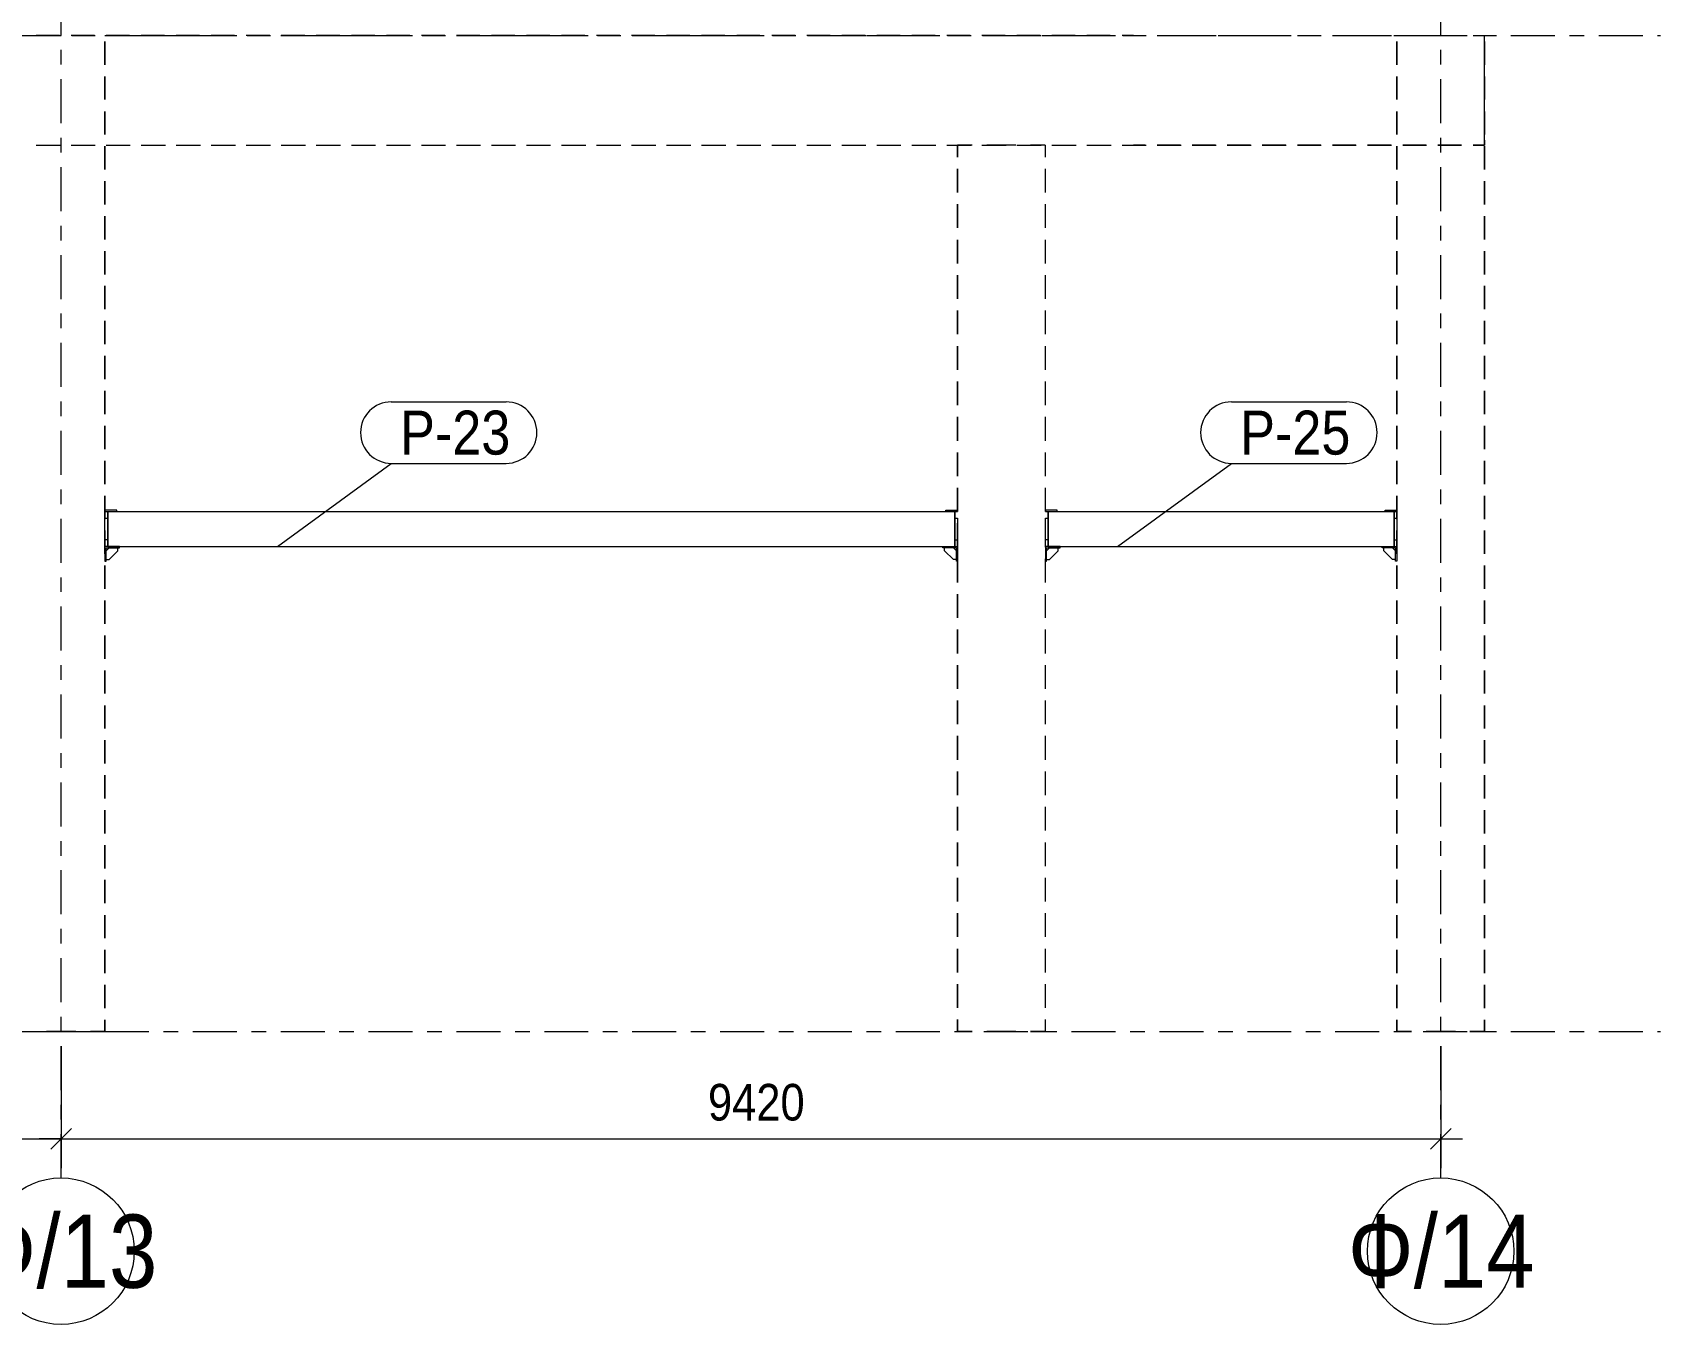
# Model space of a CAD drawing. Header units: millimetres. Extents: x -423 to 766, y -621 to 220.
# Drawn here: x 273.7 to 384.8, y -20 to 68.2 of the extents above; entities that cross this region are included whole.
import ezdxf

# ---------------------------------------------------------------- set-up
doc = ezdxf.new("R2010")
doc.units = ezdxf.units.MM
doc.linetypes.add('XKITLINE00', pattern=[0])
doc.linetypes.add('XKITLINE03', pattern=[6, 3, -1, 1, -1])
for name, color, linetype, lineweight in [('Part', 2, 'Continuous', 0), ('PartMark', 3, 'Continuous', 0), ('ReferenceModel', 1, 'Continuous', 0), ('S-GRID', 1, 'Continuous', 0), ('Z-DIMENSIONS', 1, 'Continuous', 0)]:
    doc.layers.add(name, color=color, linetype=linetype, lineweight=lineweight)
doc.styles.add('GOST type A', font='ARIAL.TTF')

msp = doc.modelspace()

# ---------------------------------------------------------------- linework, layer by layer
at = {"layer": 'Part', "linetype": 'XKITLINE00', "lineweight": 0}
for p, q in [((279.41, 35.58), (278.61, 35.58)), ((278.61, 35.58), (278.61, 35.5)), ((279.41, 35.5), (279.41, 35.58)), ((336.02, 35.5), (336.02, 35.58)), ((336.02, 35.58), (336.82, 35.58)), ((336.82, 35.5), (336.82, 35.58)), ((343.62, 35.58), (342.82, 35.58)), ((342.82, 35.58), (342.82, 35.5)), ((343.62, 35.5), (343.62, 35.58)), ((366.01, 35.5), (366.01, 35.58)), ((366.01, 35.58), (366.81, 35.58)), ((366.81, 35.5), (366.81, 35.58)), ((278.61, 35.5), (278.81, 35.5)), ((278.61, 35.05), (278.77, 35.05)), ((278.61, 33.55), (278.61, 35.05)), ((278.77, 35.46), (278.77, 33.14)), ((278.77, 35.46), (278.81, 35.46)), ((278.81, 35.5), (278.81, 33.1)), ((278.81, 35.5), (336.62, 35.5)), ((336.62, 35.5), (336.82, 35.5)), ((336.62, 35.5), (336.62, 33.1)), ((336.66, 35.46), (336.62, 35.46)), ((336.66, 33.14), (336.66, 35.46)), ((336.66, 35.05), (336.82, 35.05)), ((336.82, 35.05), (336.82, 33.55)), ((342.82, 35.5), (343.02, 35.5)), ((342.82, 35.05), (342.98, 35.05)), ((342.82, 33.55), (342.82, 35.05)), ((342.98, 35.46), (342.98, 33.14)), ((342.98, 35.46), (343.02, 35.46)), ((343.02, 35.5), (343.02, 33.1)), ((343.02, 35.5), (366.61, 35.5)), ((366.61, 35.5), (366.61, 33.1)), ((366.61, 35.5), (366.81, 35.5)), ((366.65, 35.46), (366.61, 35.46)), ((366.65, 33.14), (366.65, 35.46)), ((366.65, 35.05), (366.81, 35.05)), ((366.81, 35.05), (366.81, 33.55)), ((278.77, 33.55), (278.61, 33.55)), ((336.66, 33.55), (336.82, 33.55)), ((342.98, 33.55), (342.82, 33.55)), ((366.65, 33.55), (366.81, 33.55)), ((278.61, 33.1), (278.61, 32.1)), ((279.61, 33.1), (278.61, 33.1)), ((278.69, 32.82), (278.89, 33.02)), ((278.69, 32.1), (278.69, 33.02)), ((278.69, 33.02), (279.61, 33.02)), ((278.77, 33.14), (278.81, 33.14)), ((278.81, 33.1), (336.62, 33.1)), ((278.89, 32.22), (279.49, 32.82)), ((279.49, 32.82), (279.49, 33.02)), ((279.61, 33.02), (279.61, 33.1)), ((335.82, 33.02), (335.82, 33.1)), ((335.82, 33.1), (336.82, 33.1)), ((336.74, 33.02), (335.82, 33.02)), ((335.94, 32.82), (335.94, 33.02)), ((336.54, 32.22), (335.94, 32.82)), ((336.74, 32.82), (336.54, 33.02)), ((336.62, 33.14), (336.66, 33.14)), ((336.74, 32.1), (336.74, 33.02)), ((336.82, 33.1), (336.82, 32.1)), ((342.82, 33.1), (342.82, 32.1)), ((343.82, 33.1), (342.82, 33.1)), ((342.9, 32.1), (342.9, 33.02)), ((342.9, 33.02), (343.82, 33.02)), ((342.9, 32.82), (343.1, 33.02)), ((342.98, 33.14), (343.02, 33.14)), ((343.02, 33.1), (366.61, 33.1)), ((343.1, 32.22), (343.7, 32.82)), ((343.7, 32.82), (343.7, 33.02)), ((343.82, 33.02), (343.82, 33.1)), ((365.81, 33.02), (365.81, 33.1)), ((365.81, 33.1), (366.81, 33.1)), ((366.73, 33.02), (365.81, 33.02)), ((365.93, 32.82), (365.93, 33.02)), ((366.53, 32.22), (365.93, 32.82)), ((366.73, 32.82), (366.53, 33.02)), ((366.61, 33.14), (366.65, 33.14)), ((366.73, 32.1), (366.73, 33.02)), ((366.81, 33.1), (366.81, 32.1)), ((278.61, 32.1), (278.69, 32.1)), ((278.69, 32.22), (278.89, 32.22)), ((336.74, 32.22), (336.54, 32.22)), ((336.82, 32.1), (336.74, 32.1)), ((342.82, 32.1), (342.9, 32.1)), ((342.9, 32.22), (343.1, 32.22)), ((366.73, 32.22), (366.53, 32.22)), ((366.81, 32.1), (366.73, 32.1))]:
    msp.add_line(p, q, dxfattribs=at)
at = {"layer": 'PartMark', "linetype": 'XKITLINE00', "lineweight": 0}
for p, q in [((298.16, 42.98), (306, 42.98)), ((355.52, 42.98), (363.37, 42.98)), ((290.38, 33.1), (298.16, 38.78)), ((298.16, 38.78), (306, 38.78)), ((347.75, 33.1), (355.52, 38.78)), ((355.52, 38.78), (363.37, 38.78))]:
    msp.add_line(p, q, dxfattribs=at)
for centre, start, end in [((298.16, 40.88), 90, 270), ((306, 40.88), 270, 90), ((355.52, 40.88), 90, 270), ((363.37, 40.88), 270, 90)]:
    msp.add_arc(centre, 2.1, start, end, dxfattribs=at)
at = {"layer": 'ReferenceModel', "linetype": 'XKITLINE00', "lineweight": 0}
for p, q in [((275.51, 68), (273.91, 68)), ((273.96, 68), (275.55, 68)), ((277.9, 68), (276.3, 68)), ((276.35, 68), (277.95, 68)), ((280.29, 68), (278.7, 68)), ((278.74, 68), (280.34, 68)), ((282.68, 68), (281.09, 68)), ((281.14, 68), (282.73, 68)), ((285.07, 68), (283.48, 68)), ((283.53, 68), (285.12, 68)), ((287.46, 68), (285.87, 68)), ((285.92, 68), (287.51, 68)), ((289.86, 68), (288.26, 68)), ((288.31, 68), (289.9, 68)), ((292.25, 68), (290.65, 68)), ((290.7, 68), (292.3, 68)), ((294.64, 68), (293.04, 68)), ((293.09, 68), (294.69, 68)), ((297.03, 68), (295.44, 68)), ((295.48, 68), (297.08, 68)), ((299.42, 68), (297.83, 68)), ((297.88, 68), (299.47, 68)), ((301.81, 68), (300.22, 68)), ((300.27, 68), (301.86, 68)), ((304.2, 68), (302.61, 68)), ((302.66, 68), (304.25, 68)), ((306.59, 68), (305, 68)), ((305.05, 68), (306.65, 68)), ((308.99, 68), (307.39, 68)), ((307.44, 68), (309.04, 68)), ((311.38, 68), (309.78, 68)), ((309.83, 68), (311.43, 68)), ((313.77, 68), (312.17, 68)), ((312.23, 68), (313.82, 68)), ((316.16, 68), (314.57, 68)), ((314.62, 68), (316.21, 68)), ((318.55, 68), (316.96, 68)), ((317.01, 68), (318.6, 68)), ((320.94, 68), (319.35, 68)), ((319.4, 68), (321, 68)), ((323.33, 68), (321.74, 68)), ((321.79, 68), (323.39, 68)), ((325.73, 68), (324.13, 68)), ((324.18, 68), (325.78, 68)), ((328.12, 68), (326.52, 68)), ((326.58, 68), (328.17, 68)), ((330.51, 68), (328.91, 68)), ((328.97, 68), (330.56, 68)), ((332.9, 68), (331.31, 68)), ((331.36, 68), (332.95, 68)), ((335.29, 68), (333.7, 68)), ((333.75, 68), (335.35, 68)), ((337.68, 68), (336.09, 68)), ((336.14, 68), (337.74, 68)), ((340.07, 68), (338.48, 68)), ((338.53, 68), (340.13, 68)), ((342.47, 68), (340.87, 68)), ((340.93, 68), (342.52, 68)), ((344.86, 68), (343.26, 68)), ((343.32, 68), (344.91, 68)), ((347.25, 68), (345.65, 68)), ((345.71, 68), (347.3, 68)), ((348.84, 68), (348.05, 68)), ((348.1, 68), (349.7, 68)), ((348.84, 68), (349.64, 68)), ((348.84, 68), (349.64, 68)), ((350.44, 68), (352.04, 68)), ((350.44, 68), (352.04, 68)), ((350.49, 68), (352.09, 68)), ((352.84, 68), (354.43, 68)), ((352.84, 68), (354.44, 68)), ((352.88, 68), (354.48, 68)), ((355.23, 68), (356.83, 68)), ((355.23, 68), (356.83, 68)), ((355.28, 68), (356.87, 68)), ((357.63, 68), (359.23, 68)), ((357.63, 68), (359.23, 68)), ((357.67, 68), (359.26, 68)), ((360.03, 68), (361.63, 68)), ((360.03, 68), (361.63, 68)), ((360.06, 68), (361.65, 68)), ((362.43, 68), (364.02, 68)), ((362.43, 68), (364.02, 68)), ((362.45, 68), (364.04, 68)), ((364.82, 68), (366.42, 68)), ((364.82, 68), (366.42, 68)), ((364.84, 68), (366.44, 68)), ((367.22, 68), (368.82, 68)), ((367.22, 68), (368.82, 68)), ((367.23, 68), (368.83, 68)), ((369.62, 68), (371.22, 68)), ((369.62, 68), (371.22, 68)), ((369.63, 68), (371.22, 68)), ((372.02, 68), (372.81, 68)), ((372.02, 68), (372.81, 68)), ((372.02, 68), (372.81, 68)), ((372.81, 67.17), (372.81, 68)), ((372.81, 67.21), (372.81, 68)), ((278.61, 67.58), (278.61, 65.99)), ((278.61, 65.99), (278.61, 67.58)), ((278.61, 67.58), (278.61, 65.99)), ((366.81, 67.58), (366.81, 65.99)), ((366.81, 65.99), (366.81, 67.58)), ((366.81, 67.58), (366.81, 65.99)), ((372.81, 67.58), (372.81, 65.99)), ((372.81, 65.99), (372.81, 67.58)), ((372.81, 67.58), (372.81, 65.99)), ((372.81, 64.82), (372.81, 66.41)), ((372.81, 64.67), (372.81, 66.33)), ((278.61, 65.2), (278.61, 63.61)), ((278.61, 63.61), (278.61, 65.2)), ((278.61, 65.2), (278.61, 63.61)), ((366.81, 65.2), (366.81, 63.61)), ((366.81, 63.61), (366.81, 65.2)), ((366.81, 65.2), (366.81, 63.61)), ((372.81, 65.2), (372.81, 63.61)), ((372.81, 63.61), (372.81, 65.2)), ((372.81, 65.2), (372.81, 63.61)), ((372.81, 62.44), (372.81, 64.03)), ((372.81, 62.17), (372.81, 63.83)), ((278.61, 62.81), (278.61, 61.22)), ((278.61, 61.22), (278.61, 62.81)), ((278.61, 62.81), (278.61, 61.22)), ((366.81, 62.81), (366.81, 61.22)), ((366.81, 61.22), (366.81, 62.81)), ((366.81, 62.81), (366.81, 61.22)), ((372.81, 62.81), (372.81, 61.22)), ((372.81, 61.22), (372.81, 62.81)), ((372.81, 62.81), (372.81, 61.22)), ((372.81, 60.85), (372.81, 61.64)), ((372.81, 60.5), (372.81, 61.33)), ((273.91, 60.5), (275.51, 60.5)), ((273.96, 60.5), (275.55, 60.5)), ((276.3, 60.5), (277.9, 60.5)), ((276.35, 60.5), (277.95, 60.5)), ((278.61, 60.43), (278.61, 58.84)), ((278.61, 58.84), (278.61, 60.43)), ((278.61, 60.43), (278.61, 58.84)), ((278.7, 60.5), (280.29, 60.5)), ((278.74, 60.5), (280.34, 60.5)), ((281.09, 60.5), (282.68, 60.5)), ((281.14, 60.5), (282.73, 60.5)), ((283.48, 60.5), (285.07, 60.5)), ((283.53, 60.5), (285.12, 60.5)), ((285.87, 60.5), (287.46, 60.5)), ((285.92, 60.5), (287.51, 60.5)), ((288.26, 60.5), (289.86, 60.5)), ((288.31, 60.5), (289.9, 60.5)), ((290.65, 60.5), (292.25, 60.5)), ((290.7, 60.5), (292.3, 60.5)), ((293.04, 60.5), (294.64, 60.5)), ((293.09, 60.5), (294.69, 60.5)), ((295.44, 60.5), (297.03, 60.5)), ((295.48, 60.5), (297.08, 60.5)), ((297.83, 60.5), (299.42, 60.5)), ((297.88, 60.5), (299.47, 60.5)), ((300.22, 60.5), (301.81, 60.5)), ((300.27, 60.5), (301.86, 60.5)), ((302.61, 60.5), (304.2, 60.5)), ((302.66, 60.5), (304.25, 60.5)), ((305, 60.5), (306.59, 60.5)), ((305.05, 60.5), (306.65, 60.5)), ((307.39, 60.5), (308.99, 60.5)), ((307.44, 60.5), (309.04, 60.5)), ((309.78, 60.5), (311.38, 60.5)), ((309.83, 60.5), (311.43, 60.5)), ((312.17, 60.5), (313.77, 60.5)), ((312.23, 60.5), (313.82, 60.5)), ((314.57, 60.5), (316.16, 60.5)), ((314.62, 60.5), (316.21, 60.5)), ((316.96, 60.5), (318.55, 60.5)), ((317.01, 60.5), (318.6, 60.5)), ((319.35, 60.5), (320.94, 60.5)), ((319.4, 60.5), (321, 60.5)), ((321.74, 60.5), (323.33, 60.5)), ((321.79, 60.5), (323.39, 60.5)), ((324.13, 60.5), (325.73, 60.5)), ((324.18, 60.5), (325.78, 60.5)), ((326.52, 60.5), (328.12, 60.5)), ((326.58, 60.5), (328.17, 60.5)), ((328.91, 60.5), (330.51, 60.5)), ((328.97, 60.5), (330.56, 60.5)), ((331.31, 60.5), (332.9, 60.5)), ((331.36, 60.5), (332.95, 60.5)), ((333.7, 60.5), (335.29, 60.5)), ((333.75, 60.5), (335.35, 60.5)), ((336.09, 60.5), (337.68, 60.5)), ((336.14, 60.5), (337.74, 60.5)), ((337.81, 60.5), (336.81, 60.5)), ((337.81, 60.5), (336.81, 60.5)), ((336.81, 60.5), (336.81, 59.69)), ((336.81, 60.5), (336.81, 59.69)), ((337.81, 60.5), (336.81, 60.5)), ((336.81, 59.69), (336.81, 60.5)), ((338.48, 60.5), (340.07, 60.5)), ((338.53, 60.5), (340.13, 60.5)), ((340.81, 60.5), (338.81, 60.5)), ((340.81, 60.5), (338.81, 60.5)), ((340.81, 60.5), (338.81, 60.5)), ((340.87, 60.5), (342.47, 60.5)), ((340.93, 60.5), (342.52, 60.5)), ((342.81, 60.5), (341.81, 60.5)), ((342.81, 60.5), (341.81, 60.5)), ((342.81, 60.5), (341.81, 60.5)), ((342.81, 60.5), (342.81, 60.5)), ((342.81, 60.5), (342.81, 59.69)), ((342.81, 60.5), (342.81, 59.69)), ((342.81, 60.5), (342.81, 59.69)), ((343.26, 60.5), (344.86, 60.5)), ((343.32, 60.5), (344.91, 60.5)), ((345.65, 60.5), (347.25, 60.5)), ((345.71, 60.5), (347.3, 60.5)), ((348.05, 60.5), (348.84, 60.5)), ((348.1, 60.5), (349.7, 60.5)), ((348.84, 60.5), (349.64, 60.5)), ((349.64, 60.5), (348.84, 60.5)), ((350.44, 60.5), (352.04, 60.5)), ((352.04, 60.5), (350.44, 60.5)), ((350.49, 60.5), (352.09, 60.5)), ((352.84, 60.5), (354.43, 60.5)), ((354.44, 60.5), (352.84, 60.5)), ((352.88, 60.5), (354.48, 60.5)), ((355.23, 60.5), (356.83, 60.5)), ((356.83, 60.5), (355.23, 60.5)), ((355.28, 60.5), (356.87, 60.5)), ((357.63, 60.5), (359.23, 60.5)), ((359.23, 60.5), (357.63, 60.5)), ((357.67, 60.5), (359.26, 60.5)), ((360.03, 60.5), (361.63, 60.5)), ((361.63, 60.5), (360.03, 60.5)), ((360.06, 60.5), (361.65, 60.5)), ((362.43, 60.5), (364.02, 60.5)), ((364.02, 60.5), (362.43, 60.5)), ((362.45, 60.5), (364.04, 60.5)), ((364.82, 60.5), (366.42, 60.5)), ((366.42, 60.5), (364.82, 60.5)), ((364.84, 60.5), (366.44, 60.5)), ((366.81, 60.43), (366.81, 58.84)), ((366.81, 58.84), (366.81, 60.43)), ((366.81, 60.43), (366.81, 58.84)), ((367.22, 60.5), (368.82, 60.5)), ((368.82, 60.5), (367.22, 60.5)), ((367.23, 60.5), (368.83, 60.5)), ((369.62, 60.5), (371.22, 60.5)), ((371.22, 60.5), (369.62, 60.5)), ((369.63, 60.5), (371.22, 60.5)), ((372.02, 60.5), (372.81, 60.5)), ((372.02, 60.5), (372.81, 60.5)), ((372.81, 60.5), (372.02, 60.5)), ((372.81, 60.85), (372.81, 60.5)), ((372.81, 60.85), (372.81, 60.5)), ((372.81, 60.43), (372.81, 58.84)), ((372.81, 58.84), (372.81, 60.43)), ((372.81, 60.43), (372.81, 58.84)), ((278.61, 58.04), (278.61, 56.45)), ((278.61, 56.45), (278.61, 58.04)), ((278.61, 58.04), (278.61, 56.45)), ((336.81, 58.89), (336.81, 57.27)), ((336.81, 58.89), (336.81, 57.27)), ((336.81, 57.27), (336.81, 58.89)), ((342.81, 58.89), (342.81, 57.27)), ((342.81, 58.89), (342.81, 57.27)), ((342.81, 58.89), (342.81, 57.27)), ((366.81, 58.04), (366.81, 56.45)), ((366.81, 56.45), (366.81, 58.04)), ((366.81, 58.04), (366.81, 56.45)), ((372.81, 58.04), (372.81, 56.45)), ((372.81, 56.45), (372.81, 58.04)), ((372.81, 58.04), (372.81, 56.45)), ((278.61, 55.66), (278.61, 54.07)), ((278.61, 54.07), (278.61, 55.66)), ((278.61, 55.66), (278.61, 54.07)), ((336.81, 56.47), (336.81, 54.85)), ((336.81, 56.47), (336.81, 54.85)), ((336.81, 54.85), (336.81, 56.47)), ((342.81, 56.47), (342.81, 54.85)), ((342.81, 56.47), (342.81, 54.85)), ((342.81, 56.47), (342.81, 54.85)), ((366.81, 55.66), (366.81, 54.07)), ((366.81, 54.07), (366.81, 55.66)), ((366.81, 55.66), (366.81, 54.07)), ((372.81, 55.66), (372.81, 54.07)), ((372.81, 54.07), (372.81, 55.66)), ((372.81, 55.66), (372.81, 54.07)), ((336.81, 54.05), (336.81, 52.43)), ((336.81, 54.05), (336.81, 52.43)), ((336.81, 52.43), (336.81, 54.05)), ((342.81, 54.05), (342.81, 52.43)), ((342.81, 54.05), (342.81, 52.43)), ((342.81, 54.05), (342.81, 52.43)), ((278.61, 53.27), (278.61, 51.68)), ((278.61, 51.68), (278.61, 53.27)), ((278.61, 53.27), (278.61, 51.68)), ((366.81, 53.27), (366.81, 51.68)), ((366.81, 51.68), (366.81, 53.27)), ((366.81, 53.27), (366.81, 51.68)), ((372.81, 53.27), (372.81, 51.68)), ((372.81, 51.68), (372.81, 53.27)), ((372.81, 53.27), (372.81, 51.68)), ((336.81, 51.63), (336.81, 50.01)), ((336.81, 51.63), (336.81, 50.01)), ((336.81, 50.01), (336.81, 51.63)), ((342.81, 51.63), (342.81, 50.01)), ((342.81, 51.63), (342.81, 50.01)), ((342.81, 51.63), (342.81, 50.01)), ((278.61, 50.89), (278.61, 49.3)), ((278.61, 49.3), (278.61, 50.89)), ((278.61, 50.89), (278.61, 49.3)), ((366.81, 50.89), (366.81, 49.3)), ((366.81, 49.3), (366.81, 50.89)), ((366.81, 50.89), (366.81, 49.3)), ((372.81, 50.89), (372.81, 49.3)), ((372.81, 49.3), (372.81, 50.89)), ((372.81, 50.89), (372.81, 49.3)), ((336.81, 49.21), (336.81, 47.59)), ((336.81, 49.21), (336.81, 47.59)), ((336.81, 47.59), (336.81, 49.21)), ((342.81, 49.21), (342.81, 47.59)), ((342.81, 49.21), (342.81, 47.59)), ((342.81, 49.21), (342.81, 47.59)), ((278.61, 48.5), (278.61, 46.91)), ((278.61, 46.91), (278.61, 48.5)), ((278.61, 48.5), (278.61, 46.91)), ((366.81, 48.5), (366.81, 46.91)), ((366.81, 46.91), (366.81, 48.5)), ((366.81, 48.5), (366.81, 46.91)), ((372.81, 48.5), (372.81, 46.91)), ((372.81, 46.91), (372.81, 48.5)), ((372.81, 48.5), (372.81, 46.91)), ((336.81, 46.79), (336.81, 45.17)), ((336.81, 46.79), (336.81, 45.17)), ((336.81, 45.17), (336.81, 46.79)), ((342.81, 46.79), (342.81, 45.17)), ((342.81, 46.79), (342.81, 45.17)), ((342.81, 46.79), (342.81, 45.17)), ((278.61, 46.12), (278.61, 44.53)), ((278.61, 44.53), (278.61, 46.12)), ((278.61, 46.12), (278.61, 44.53)), ((366.81, 46.12), (366.81, 44.53)), ((366.81, 44.53), (366.81, 46.12)), ((366.81, 46.12), (366.81, 44.53)), ((372.81, 46.12), (372.81, 44.53)), ((372.81, 44.53), (372.81, 46.12)), ((372.81, 46.12), (372.81, 44.53)), ((278.61, 43.73), (278.61, 42.14)), ((278.61, 42.14), (278.61, 43.73)), ((278.61, 43.73), (278.61, 42.14)), ((336.81, 44.37), (336.81, 42.75)), ((336.81, 44.37), (336.81, 42.75)), ((336.81, 42.75), (336.81, 44.37)), ((342.81, 44.37), (342.81, 42.75)), ((342.81, 44.37), (342.81, 42.75)), ((342.81, 44.37), (342.81, 42.75)), ((366.81, 43.73), (366.81, 42.14)), ((366.81, 42.14), (366.81, 43.73)), ((366.81, 43.73), (366.81, 42.14)), ((372.81, 43.73), (372.81, 42.14)), ((372.81, 42.14), (372.81, 43.73)), ((372.81, 43.73), (372.81, 42.14)), ((278.61, 41.35), (278.61, 39.75)), ((278.61, 39.75), (278.61, 41.35)), ((278.61, 41.35), (278.61, 39.75)), ((336.81, 41.95), (336.81, 40.33)), ((336.81, 41.95), (336.81, 40.33)), ((336.81, 40.33), (336.81, 41.95)), ((342.81, 41.95), (342.81, 40.33)), ((342.81, 41.95), (342.81, 40.33)), ((342.81, 41.95), (342.81, 40.33)), ((366.81, 41.35), (366.81, 39.75)), ((366.81, 39.75), (366.81, 41.35)), ((366.81, 41.35), (366.81, 39.75)), ((372.81, 41.35), (372.81, 39.75)), ((372.81, 39.75), (372.81, 41.35)), ((372.81, 41.35), (372.81, 39.75)), ((278.61, 38.96), (278.61, 37.37)), ((278.61, 37.37), (278.61, 38.96)), ((278.61, 38.96), (278.61, 37.37)), ((336.81, 39.53), (336.81, 37.91)), ((336.81, 39.53), (336.81, 37.91)), ((336.81, 37.91), (336.81, 39.53)), ((342.81, 39.53), (342.81, 37.91)), ((342.81, 39.53), (342.81, 37.91)), ((342.81, 39.53), (342.81, 37.91)), ((366.81, 38.96), (366.81, 37.37)), ((366.81, 37.37), (366.81, 38.96)), ((366.81, 38.96), (366.81, 37.37)), ((372.81, 38.96), (372.81, 37.37)), ((372.81, 37.37), (372.81, 38.96)), ((372.81, 38.96), (372.81, 37.37)), ((336.81, 37.11), (336.81, 35.49)), ((336.81, 37.11), (336.81, 35.49)), ((336.81, 35.49), (336.81, 37.11)), ((342.81, 37.11), (342.81, 35.49)), ((342.81, 37.11), (342.81, 35.49)), ((342.81, 37.11), (342.81, 35.49)), ((278.61, 36.57), (278.61, 34.98)), ((278.61, 34.98), (278.61, 36.57)), ((278.61, 36.57), (278.61, 34.98)), ((366.81, 36.57), (366.81, 34.98)), ((366.81, 34.98), (366.81, 36.57)), ((366.81, 36.57), (366.81, 34.98)), ((372.81, 36.57), (372.81, 34.98)), ((372.81, 34.98), (372.81, 36.57)), ((372.81, 36.57), (372.81, 34.98)), ((336.81, 34.69), (336.81, 33.07)), ((336.81, 34.69), (336.81, 33.07)), ((336.81, 33.07), (336.81, 34.69)), ((342.81, 34.69), (342.81, 33.07)), ((342.81, 34.69), (342.81, 33.07)), ((342.81, 34.69), (342.81, 33.07)), ((278.61, 34.19), (278.61, 32.6)), ((278.61, 32.6), (278.61, 34.19)), ((278.61, 34.19), (278.61, 32.6)), ((366.81, 34.19), (366.81, 32.6)), ((366.81, 32.6), (366.81, 34.19)), ((366.81, 34.19), (366.81, 32.6)), ((372.81, 34.19), (372.81, 32.6)), ((372.81, 32.6), (372.81, 34.19)), ((372.81, 34.19), (372.81, 32.6)), ((336.81, 32.27), (336.81, 30.65)), ((336.81, 32.27), (336.81, 30.65)), ((336.81, 30.65), (336.81, 32.27)), ((342.81, 32.27), (342.81, 30.65)), ((342.81, 32.27), (342.81, 30.65)), ((342.81, 32.27), (342.81, 30.65)), ((278.61, 31.8), (278.61, 30.21)), ((278.61, 30.21), (278.61, 31.8)), ((278.61, 31.8), (278.61, 30.21)), ((366.81, 31.8), (366.81, 30.21)), ((366.81, 30.21), (366.81, 31.8)), ((366.81, 31.8), (366.81, 30.21)), ((372.81, 31.8), (372.81, 30.21)), ((372.81, 30.21), (372.81, 31.8)), ((372.81, 31.8), (372.81, 30.21)), ((278.61, 29.42), (278.61, 27.83)), ((278.61, 27.83), (278.61, 29.42)), ((278.61, 29.42), (278.61, 27.83)), ((336.81, 29.85), (336.81, 28.23)), ((336.81, 29.85), (336.81, 28.23)), ((336.81, 28.23), (336.81, 29.85)), ((342.81, 29.85), (342.81, 28.23)), ((342.81, 29.85), (342.81, 28.23)), ((342.81, 29.85), (342.81, 28.23)), ((366.81, 29.42), (366.81, 27.83)), ((366.81, 27.83), (366.81, 29.42)), ((366.81, 29.42), (366.81, 27.83)), ((372.81, 29.42), (372.81, 27.83)), ((372.81, 27.83), (372.81, 29.42)), ((372.81, 29.42), (372.81, 27.83)), ((278.61, 27.03), (278.61, 25.44)), ((278.61, 25.44), (278.61, 27.03)), ((278.61, 27.03), (278.61, 25.44)), ((336.81, 27.43), (336.81, 25.81)), ((336.81, 27.43), (336.81, 25.81)), ((336.81, 25.81), (336.81, 27.43)), ((342.81, 27.43), (342.81, 25.81)), ((342.81, 27.43), (342.81, 25.81)), ((342.81, 27.43), (342.81, 25.81)), ((366.81, 27.03), (366.81, 25.44)), ((366.81, 25.44), (366.81, 27.03)), ((366.81, 27.03), (366.81, 25.44)), ((372.81, 27.03), (372.81, 25.44)), ((372.81, 25.44), (372.81, 27.03)), ((372.81, 27.03), (372.81, 25.44)), ((278.61, 24.65), (278.61, 23.06)), ((278.61, 23.06), (278.61, 24.65)), ((278.61, 24.65), (278.61, 23.06)), ((336.81, 25.01), (336.81, 23.39)), ((336.81, 25.01), (336.81, 23.39)), ((336.81, 23.39), (336.81, 25.01)), ((342.81, 25.01), (342.81, 23.39)), ((342.81, 25.01), (342.81, 23.39)), ((342.81, 25.01), (342.81, 23.39)), ((366.81, 24.65), (366.81, 23.06)), ((366.81, 23.06), (366.81, 24.65)), ((366.81, 24.65), (366.81, 23.06)), ((372.81, 24.65), (372.81, 23.06)), ((372.81, 23.06), (372.81, 24.65)), ((372.81, 24.65), (372.81, 23.06)), ((278.61, 22.26), (278.61, 20.67)), ((278.61, 20.67), (278.61, 22.26)), ((278.61, 22.26), (278.61, 20.67)), ((336.81, 22.59), (336.81, 20.97)), ((336.81, 22.59), (336.81, 20.97)), ((336.81, 20.97), (336.81, 22.59)), ((342.81, 22.59), (342.81, 20.97)), ((342.81, 22.59), (342.81, 20.97)), ((342.81, 22.59), (342.81, 20.97)), ((366.81, 22.26), (366.81, 20.67)), ((366.81, 20.67), (366.81, 22.26)), ((366.81, 22.26), (366.81, 20.67)), ((372.81, 22.26), (372.81, 20.67)), ((372.81, 20.67), (372.81, 22.26)), ((372.81, 22.26), (372.81, 20.67)), ((336.81, 20.17), (336.81, 18.55)), ((336.81, 20.17), (336.81, 18.55)), ((336.81, 18.55), (336.81, 20.17)), ((342.81, 20.17), (342.81, 18.55)), ((342.81, 20.17), (342.81, 18.55)), ((342.81, 20.17), (342.81, 18.55)), ((278.61, 19.88), (278.61, 18.29)), ((278.61, 18.29), (278.61, 19.88)), ((278.61, 19.88), (278.61, 18.29)), ((366.81, 19.88), (366.81, 18.29)), ((366.81, 18.29), (366.81, 19.88)), ((366.81, 19.88), (366.81, 18.29)), ((372.81, 19.88), (372.81, 18.29)), ((372.81, 18.29), (372.81, 19.88)), ((372.81, 19.88), (372.81, 18.29)), ((278.61, 17.49), (278.61, 15.9)), ((278.61, 15.9), (278.61, 17.49)), ((278.61, 17.49), (278.61, 15.9)), ((336.81, 17.75), (336.81, 16.13)), ((336.81, 17.75), (336.81, 16.13)), ((336.81, 16.13), (336.81, 17.75)), ((342.81, 17.75), (342.81, 16.13)), ((342.81, 17.75), (342.81, 16.13)), ((342.81, 17.75), (342.81, 16.13)), ((366.81, 17.49), (366.81, 15.9)), ((366.81, 15.9), (366.81, 17.49)), ((366.81, 17.49), (366.81, 15.9)), ((372.81, 17.49), (372.81, 15.9)), ((372.81, 15.9), (372.81, 17.49)), ((372.81, 17.49), (372.81, 15.9)), ((278.61, 15.11), (278.61, 13.52)), ((278.61, 13.52), (278.61, 15.11)), ((278.61, 15.11), (278.61, 13.52)), ((336.81, 15.33), (336.81, 13.71)), ((336.81, 15.33), (336.81, 13.71)), ((336.81, 13.71), (336.81, 15.33)), ((342.81, 15.33), (342.81, 13.71)), ((342.81, 15.33), (342.81, 13.71)), ((342.81, 15.33), (342.81, 13.71)), ((366.81, 15.11), (366.81, 13.52)), ((366.81, 13.52), (366.81, 15.11)), ((366.81, 15.11), (366.81, 13.52)), ((372.81, 15.11), (372.81, 13.52)), ((372.81, 13.52), (372.81, 15.11)), ((372.81, 15.11), (372.81, 13.52)), ((278.61, 12.72), (278.61, 11.13)), ((278.61, 11.13), (278.61, 12.72)), ((278.61, 12.72), (278.61, 11.13)), ((336.81, 12.91), (336.81, 11.29)), ((336.81, 12.91), (336.81, 11.29)), ((336.81, 11.29), (336.81, 12.91)), ((342.81, 12.91), (342.81, 11.29)), ((342.81, 12.91), (342.81, 11.29)), ((342.81, 12.91), (342.81, 11.29)), ((366.81, 12.72), (366.81, 11.13)), ((366.81, 11.13), (366.81, 12.72)), ((366.81, 12.72), (366.81, 11.13)), ((372.81, 12.72), (372.81, 11.13)), ((372.81, 11.13), (372.81, 12.72)), ((372.81, 12.72), (372.81, 11.13)), ((278.61, 10.34), (278.61, 8.75)), ((278.61, 8.75), (278.61, 10.34)), ((278.61, 10.34), (278.61, 8.75)), ((336.81, 10.49), (336.81, 8.87)), ((336.81, 10.49), (336.81, 8.87)), ((336.81, 8.87), (336.81, 10.49)), ((342.81, 10.49), (342.81, 8.87)), ((342.81, 10.49), (342.81, 8.87)), ((342.81, 10.49), (342.81, 8.87)), ((366.81, 10.34), (366.81, 8.75)), ((366.81, 8.75), (366.81, 10.34)), ((366.81, 10.34), (366.81, 8.75)), ((372.81, 10.34), (372.81, 8.75)), ((372.81, 8.75), (372.81, 10.34)), ((372.81, 10.34), (372.81, 8.75)), ((278.61, 7.95), (278.61, 6.36)), ((278.61, 6.36), (278.61, 7.95)), ((278.61, 7.95), (278.61, 6.36)), ((336.81, 8.07), (336.81, 6.45)), ((336.81, 8.07), (336.81, 6.45)), ((336.81, 6.45), (336.81, 8.07)), ((342.81, 8.07), (342.81, 6.45)), ((342.81, 8.07), (342.81, 6.45)), ((342.81, 8.07), (342.81, 6.45)), ((366.81, 7.95), (366.81, 6.36)), ((366.81, 6.36), (366.81, 7.95)), ((366.81, 7.95), (366.81, 6.36)), ((372.81, 7.95), (372.81, 6.36)), ((372.81, 6.36), (372.81, 7.95)), ((372.81, 7.95), (372.81, 6.36)), ((278.61, 5.57), (278.61, 3.98)), ((278.61, 3.98), (278.61, 5.57)), ((278.61, 5.57), (278.61, 3.98)), ((336.81, 5.65), (336.81, 4.03)), ((336.81, 5.65), (336.81, 4.03)), ((336.81, 4.03), (336.81, 5.65)), ((342.81, 5.65), (342.81, 4.03)), ((342.81, 5.65), (342.81, 4.03)), ((342.81, 5.65), (342.81, 4.03)), ((366.81, 5.57), (366.81, 3.98)), ((366.81, 3.98), (366.81, 5.57)), ((366.81, 5.57), (366.81, 3.98)), ((372.81, 5.57), (372.81, 3.98)), ((372.81, 3.98), (372.81, 5.57)), ((372.81, 5.57), (372.81, 3.98)), ((278.61, 3.18), (278.61, 1.59)), ((278.61, 1.59), (278.61, 3.18)), ((278.61, 3.18), (278.61, 1.59)), ((336.81, 3.23), (336.81, 1.61)), ((336.81, 3.23), (336.81, 1.61)), ((336.81, 1.61), (336.81, 3.23)), ((342.81, 3.23), (342.81, 1.61)), ((342.81, 3.23), (342.81, 1.61)), ((342.81, 3.23), (342.81, 1.61)), ((366.81, 3.18), (366.81, 1.59)), ((366.81, 1.59), (366.81, 3.18)), ((366.81, 3.18), (366.81, 1.59)), ((372.81, 3.18), (372.81, 1.59)), ((372.81, 1.59), (372.81, 3.18)), ((372.81, 3.18), (372.81, 1.59)), ((276.61, 0), (274.61, 0)), ((276.61, 0), (274.61, 0)), ((276.61, 0), (274.61, 0)), ((274.61, 0), (276.61, 0)), ((276.61, 0), (274.61, 0)), ((278.61, 0), (277.61, 0)), ((278.61, 0), (277.61, 0)), ((278.61, 0), (277.61, 0)), ((277.61, 0), (278.61, 0)), ((278.61, 0), (277.61, 0)), ((278.61, 0.8), (278.61, 0)), ((278.61, 0), (278.61, 0.8)), ((278.61, 0.8), (278.61, 0)), ((278.61, 0), (278.61, 0)), ((336.81, 0.81), (336.81, 0)), ((336.81, 0.81), (336.81, 0)), ((336.81, 0), (336.81, 0.81)), ((336.81, 0), (337.81, 0)), ((336.81, 0), (336.81, 0)), ((337.81, 0), (336.81, 0)), ((338.81, 0), (340.81, 0)), ((340.81, 0), (338.81, 0)), ((341.81, 0), (342.81, 0)), ((342.81, 0), (341.81, 0)), ((342.81, 0.81), (342.81, 0)), ((342.81, 0.81), (342.81, 0)), ((342.81, 0.81), (342.81, 0)), ((342.81, 0), (342.81, 0)), ((366.81, 0.8), (366.81, 0)), ((366.81, 0), (366.81, 0.8)), ((366.81, 0.8), (366.81, 0)), ((367.81, 0), (366.81, 0)), ((367.81, 0), (366.81, 0)), ((367.81, 0), (366.81, 0)), ((366.81, 0), (367.81, 0)), ((366.81, 0), (366.81, 0)), ((367.81, 0), (366.81, 0)), ((370.81, 0), (368.81, 0)), ((370.81, 0), (368.81, 0)), ((370.81, 0), (368.81, 0)), ((368.81, 0), (370.81, 0)), ((370.81, 0), (368.81, 0)), ((372.81, 0), (371.81, 0)), ((372.81, 0), (371.81, 0)), ((372.81, 0), (371.81, 0)), ((371.81, 0), (372.81, 0)), ((372.81, 0), (371.81, 0)), ((372.81, 0.8), (372.81, 0)), ((372.81, 0), (372.81, 0.8)), ((372.81, 0.8), (372.81, 0)), ((372.81, 0), (372.81, 0))]:
    msp.add_line(p, q, dxfattribs=at)
at = {"layer": 'S-GRID', "linetype": 'XKITLINE03', "lineweight": 0}
for p, q in [((275.61, -10), (275.61, 189.6)), ((369.81, -10), (369.81, 189.6)), ((-381.39, 68), (384.81, 68)), ((-381.39, 0), (384.81, 0))]:
    msp.add_line(p, q, dxfattribs=at)
at = {"layer": 'S-GRID', "linetype": 'XKITLINE00', "lineweight": 0}
for centre in [(275.61, -15), (369.81, -15)]:
    msp.add_circle(centre, 5, dxfattribs=at)
at = {"layer": 'Z-DIMENSIONS', "linetype": 'XKITLINE00', "lineweight": 0}
for p, q in [((275.61, -1), (275.61, -9.33)), ((275.61, -1), (275.61, -9.33)), ((369.81, -1), (369.81, -9.33)), ((276.32, -6.63), (274.91, -8.04)), ((276.32, -6.63), (274.91, -8.04)), ((370.52, -6.63), (369.11, -8.04)), ((215.61, -7.33), (275.61, -7.33)), ((275.61, -7.33), (274.11, -7.33)), ((275.61, -7.33), (277.11, -7.33)), ((275.61, -7.33), (369.81, -7.33)), ((369.81, -7.33), (371.31, -7.33))]:
    msp.add_line(p, q, dxfattribs=at)
at = {"layer": 'Z-DIMENSIONS'}
for p in [(275.61, -7.33), (275.61, -7.33), (369.81, -7.33)]:
    msp.add_point(p, dxfattribs=at)

# ---------------------------------------------------------------- texts
at = {"layer": 'PartMark', "style": 'GOST type A', "width": 0.85}
for s, p in [('Р-23', (298.76, 39.38)), ('Р-25', (356.12, 39.38))]:
    msp.add_text(s, height=3, dxfattribs=at).set_placement(p)
at = {"layer": 'S-GRID', "style": 'GOST type A', "width": 0.85}
for s, p in [('Ф/13', (269.42, -17.5)), ('Ф/14', (363.46, -17.5))]:
    msp.add_text(s, height=5, dxfattribs=at).set_placement(p)
at = {"layer": 'Z-DIMENSIONS', "style": 'GOST type A', "width": 0.85}
msp.add_text('9420', height=2.5, dxfattribs=at).set_placement((319.78, -6.08))

doc.saveas('drawing.dxf')
